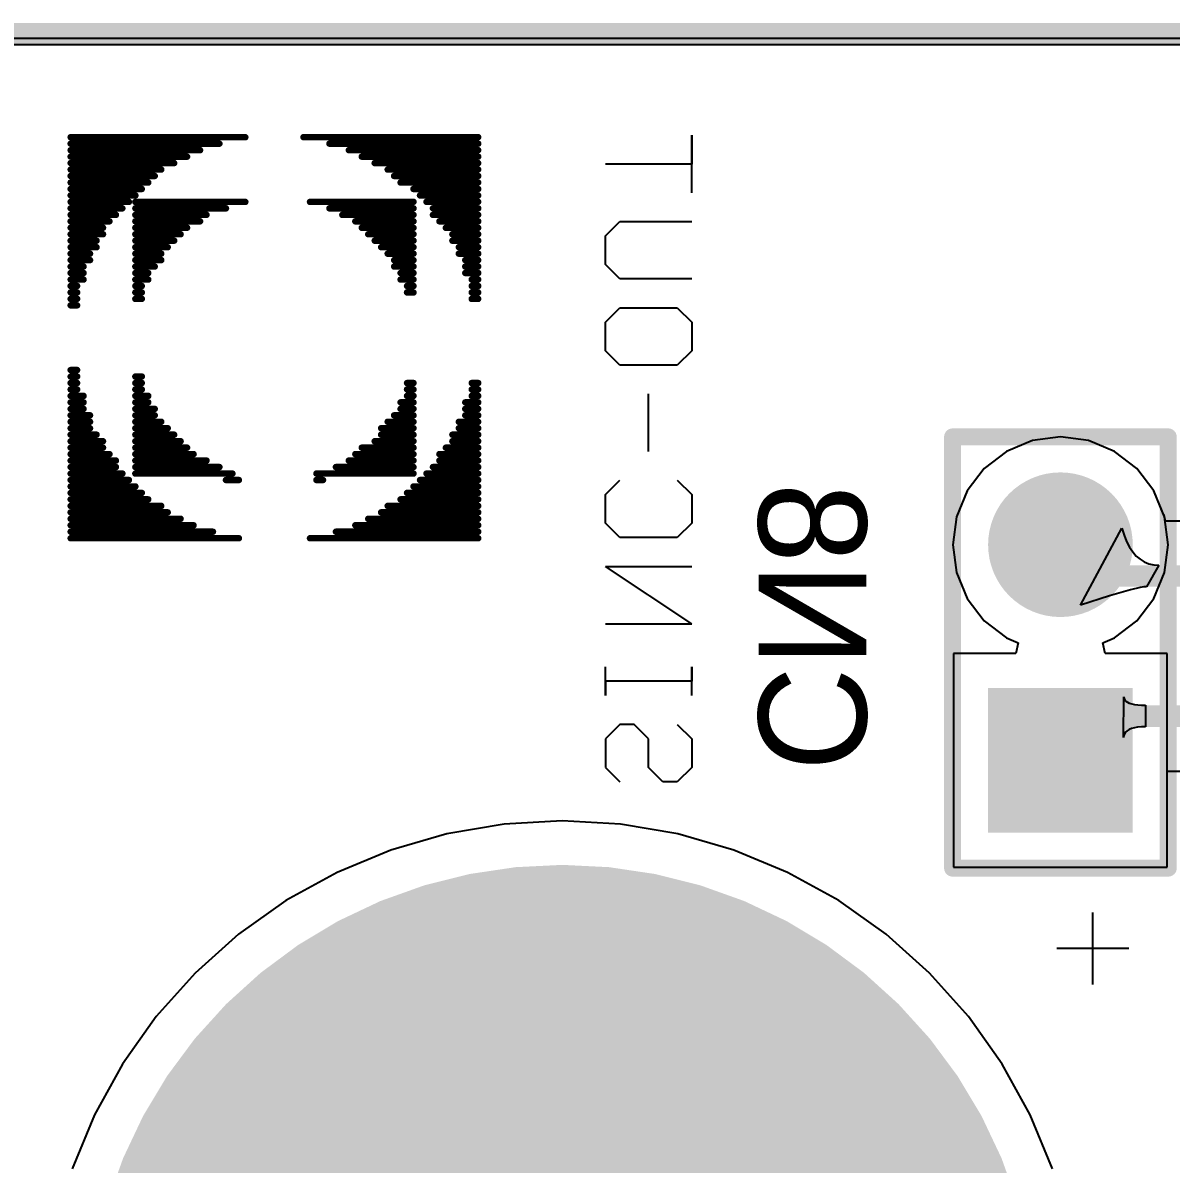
# Model space of a CAD drawing. Extents: x 8 to 204, y 9 to 177.
# Drawn here: x 143.89 to 157.41, y 44.47 to 57.91 of the extents above; entities that cross this region are included whole.
import ezdxf

# ---------------------------------------------------------------- set-up
doc = ezdxf.new("R2010")
doc.units = 0
doc.layers.get('0').update_dxf_attribs({"linetype": 'CONTINUOUS'})
for name, color, linetype in [('BOTTOMLAYER', 5, 'CONTINUOUS'), ('BOTTOMOVERLAY', 54, 'CONTINUOUS'), ('BOTTOMSOLDER', 6, 'CONTINUOUS'), ('MECHANICAL3', 76, 'CONTINUOUS'), ('MULTILAYER', 9, 'CONTINUOUS'), ('PADHOLELAYER', 156, 'CONTINUOUS'), ('TOPLAYER', 1, 'CONTINUOUS'), ('TOPSOLDER', 216, 'CONTINUOUS')]:
    doc.layers.add(name, color=color, linetype=linetype)

# ---------------------------------------------------------------- blocks, each defined once
blk = doc.blocks.new('HDR1X2_B_205')
at = {"layer": 'BOTTOMLAYER', "const_width": 0.75}
blk.add_lwpolyline([(2.165, 0, 1), (2.915, 0, 1)], format="xyb", close=True, dxfattribs=at)
at = {"layer": 'BOTTOMLAYER'}
blk.add_solid([(-0.75, -0.75), (0.75, -0.75), (-0.75, 0.75), (0.75, 0.75)], dxfattribs=at)
at = {"layer": 'BOTTOMOVERLAY', "const_width": 0.2}
for points in [[(-1.27, 1.27), (-1.27, -1.27)], [(-1.27, 1.27), (3.81, 1.27)], [(3.81, 1.27), (3.81, -1.27)], [(-1.27, -1.27), (3.81, -1.27)]]:
    blk.add_lwpolyline(points, dxfattribs=at)
at = {"layer": 'BOTTOMOVERLAY', "const_width": 0.1}
for points in [[(-1.32, 1.27, 1), (-1.22, 1.27, 1)], [(-1.32, 1.27, 1), (-1.22, 1.27, 1)], [(3.76, 1.27, 1), (3.86, 1.27, 1)], [(3.76, 1.27, 1), (3.86, 1.27, 1)], [(-1.32, -1.27, 1), (-1.22, -1.27, 1)], [(-1.32, -1.27, 1), (-1.22, -1.27, 1)], [(3.76, -1.27, 1), (3.86, -1.27, 1)], [(3.76, -1.27, 1), (3.86, -1.27, 1)]]:
    blk.add_lwpolyline(points, format="xyb", close=True, dxfattribs=at)
at = {"layer": 'BOTTOMSOLDER', "const_width": 0.852}
blk.add_lwpolyline([(2.114, 0, 1), (2.966, 0, 1)], format="xyb", close=True, dxfattribs=at)
at = {"layer": 'BOTTOMSOLDER'}
blk.add_solid([(-0.852, -0.852), (0.852, -0.852), (-0.852, 0.852), (0.852, 0.852)], dxfattribs=at)
at = {"layer": 'MULTILAYER', "const_width": 0.75}
blk.add_lwpolyline([(2.165, 0, 1), (2.915, 0, 1)], format="xyb", close=True, dxfattribs=at)
at = {"layer": 'MULTILAYER'}
blk.add_solid([(-0.75, -0.75), (0.75, -0.75), (-0.75, 0.75), (0.75, 0.75)], dxfattribs=at)
at = {"layer": 'PADHOLELAYER', "const_width": 0.45}
for points in [[(-0.225, 0, 1), (0.225, 0, 1)], [(2.315, 0, 1), (2.765, 0, 1)]]:
    blk.add_lwpolyline(points, format="xyb", close=True, dxfattribs=at)
at = {"layer": 'TOPLAYER', "const_width": 0.75}
blk.add_lwpolyline([(2.165, 0, 1), (2.915, 0, 1)], format="xyb", close=True, dxfattribs=at)
at = {"layer": 'TOPLAYER'}
blk.add_solid([(-0.75, -0.75), (0.75, -0.75), (-0.75, 0.75), (0.75, 0.75)], dxfattribs=at)
at = {"layer": 'TOPSOLDER', "const_width": 0.852}
blk.add_lwpolyline([(2.114, 0, 1), (2.966, 0, 1)], format="xyb", close=True, dxfattribs=at)
at = {"layer": 'TOPSOLDER'}
blk.add_solid([(-0.852, -0.852), (0.852, -0.852), (-0.852, 0.852), (0.852, 0.852)], dxfattribs=at)

msp = doc.modelspace()

# ---------------------------------------------------------------- linework, layer by layer
at = {"layer": 'BOTTOMLAYER'}
for p, q in [((14.605, 57.658), (190.373, 57.658)), ((156.108, 53.034), (155.78, 52.991)), ((156.437, 52.991), (156.108, 53.034)), ((155.78, 52.991), (155.474, 52.864)), ((156.743, 52.864), (156.437, 52.991)), ((155.474, 52.864), (155.211, 52.662)), ((157.006, 52.662), (156.743, 52.864)), ((155.211, 52.662), (155.01, 52.4)), ((157.207, 52.4), (157.006, 52.662)), ((155.01, 52.4), (154.883, 52.094)), ((157.323, 52.12), (157.207, 52.4)), ((154.883, 52.094), (154.84, 51.765)), ((157.328, 52.111), (157.323, 52.12)), ((157.332, 52.099), (157.328, 52.111)), ((157.334, 52.094), (157.332, 52.099)), ((157.334, 52.09), (157.334, 52.094)), ((157.347, 52.048), (157.334, 52.09)), ((156.346, 51.054), (156.833, 51.959)), ((156.833, 51.959), (156.858, 51.876)), ((157.349, 52.044), (157.347, 52.048)), ((157.793, 52.044), (157.349, 52.044)), ((156.858, 51.876), (156.888, 51.802)), ((156.888, 51.802), (156.921, 51.737)), ((154.84, 51.765), (154.883, 51.437)), ((156.921, 51.737), (156.959, 51.68)), ((156.959, 51.68), (157, 51.632)), ((157, 51.632), (157.046, 51.593)), ((157.046, 51.593), (157.095, 51.563)), ((157.095, 51.563), (157.149, 51.541)), ((157.268, 51.523), (157.121, 51.269)), ((157.149, 51.541), (157.207, 51.528)), ((157.207, 51.528), (157.268, 51.523)), ((154.883, 51.437), (155.01, 51.131)), ((157.048, 51.261), (156.934, 51.235)), ((157.09, 51.267), (157.048, 51.261)), ((157.121, 51.269), (157.09, 51.267)), ((155.01, 51.131), (155.211, 50.868)), ((156.687, 51.164), (156.346, 51.054)), ((156.934, 51.235), (156.687, 51.164)), ((155.211, 50.868), (155.474, 50.666)), ((155.474, 50.666), (155.61, 50.61)), ((155.61, 50.61), (155.584, 50.483)), ((155.584, 50.483), (154.85, 50.483)), ((154.85, 50.483), (154.85, 47.967)), ((156.852, 49.492), (156.855, 49.972)), ((156.855, 49.972), (156.858, 49.953)), ((156.858, 49.953), (156.866, 49.937)), ((156.866, 49.937), (156.878, 49.922)), ((156.878, 49.922), (156.896, 49.909)), ((156.896, 49.909), (156.919, 49.898)), ((156.919, 49.898), (156.947, 49.889)), ((156.947, 49.889), (156.98, 49.882)), ((156.98, 49.882), (157.018, 49.877)), ((157.018, 49.877), (157.061, 49.874)), ((157.061, 49.874), (157.109, 49.873)), ((157.109, 49.873), (157.109, 49.619)), ((156.855, 49.517), (156.852, 49.492)), ((156.863, 49.538), (156.855, 49.517)), ((156.876, 49.557), (156.863, 49.538)), ((156.894, 49.574), (156.876, 49.557)), ((156.917, 49.588), (156.894, 49.574)), ((156.945, 49.599), (156.917, 49.588)), ((156.979, 49.608), (156.945, 49.599)), ((157.017, 49.614), (156.979, 49.608)), ((157.061, 49.618), (157.017, 49.614)), ((157.109, 49.619), (157.061, 49.618)), ((157.366, 47.967), (157.366, 49.099)), ((157.366, 49.099), (157.793, 49.099)), ((149.556, 48.472), (148.88, 48.357)), ((150.241, 48.51), (149.556, 48.472)), ((150.926, 48.472), (150.241, 48.51)), ((151.602, 48.357), (150.926, 48.472)), ((148.88, 48.357), (148.22, 48.167)), ((152.262, 48.167), (151.602, 48.357)), ((148.22, 48.167), (147.587, 47.904)), ((152.895, 47.904), (152.262, 48.167)), ((147.587, 47.904), (146.986, 47.573)), ((153.496, 47.573), (152.895, 47.904)), ((154.85, 47.967), (157.366, 47.967)), ((146.986, 47.573), (146.427, 47.176)), ((154.055, 47.176), (153.496, 47.573)), ((146.427, 47.176), (145.915, 46.718)), ((154.567, 46.718), (154.055, 47.176)), ((145.915, 46.718), (145.458, 46.207)), ((155.024, 46.207), (154.567, 46.718)), ((145.458, 46.207), (145.061, 45.647)), ((155.421, 45.647), (155.024, 46.207)), ((145.061, 45.647), (144.729, 45.047)), ((155.753, 45.047), (155.421, 45.647)), ((144.729, 45.047), (144.467, 44.413)), ((156.015, 44.413), (155.753, 45.047))]:
    msp.add_line(p, q, dxfattribs=at)
at = {"layer": 'BOTTOMLAYER', "const_width": 0.254}
for points in [[(156.108, 51.765), (156.477, 51.396)], [(156.477, 51.396), (158.801, 51.396)], [(156.108, 49.225), (156.63, 49.746)], [(156.63, 49.746), (158.801, 49.746)]]:
    msp.add_lwpolyline(points, dxfattribs=at)
at = {"layer": 'BOTTOMLAYER'}
for points, const_width in [([(156.045, 51.765, 1), (156.172, 51.765, 1)], 0.127), ([(156.414, 51.396, 1), (156.541, 51.396, 1)], 0.127), ([(156.414, 51.396, 1), (156.541, 51.396, 1)], 0.127), ([(156.566, 49.746, 1), (156.693, 49.746, 1)], 0.127), ([(156.566, 49.746, 1), (156.693, 49.746, 1)], 0.127), ([(156.045, 49.225, 1), (156.172, 49.225, 1)], 0.127), ([(147.441, 42.393, 1), (153.041, 42.393, 1)], 5.6)]:
    msp.add_lwpolyline(points, format="xyb", close=True, dxfattribs=dict(at, const_width=const_width))
at = {"layer": 'BOTTOMOVERLAY'}
for p, q in [((151.765, 55.912), (151.765, 56.589)), ((151.765, 56.589), (151.765, 56.25)), ((151.765, 56.25), (150.749, 56.25)), ((150.749, 55.404), (150.918, 55.573)), ((150.918, 55.573), (151.765, 55.573)), ((150.749, 55.065), (150.749, 55.404)), ((150.918, 54.896), (150.749, 55.065)), ((151.765, 54.896), (150.918, 54.896)), ((150.749, 54.388), (150.918, 54.557)), ((150.918, 54.557), (151.595, 54.557)), ((151.595, 54.557), (151.765, 54.388)), ((150.749, 54.05), (150.749, 54.388)), ((151.765, 54.388), (151.765, 54.05)), ((150.918, 53.88), (150.749, 54.05)), ((151.765, 54.05), (151.595, 53.88)), ((151.595, 53.88), (150.918, 53.88)), ((151.257, 52.865), (151.257, 53.542)), ((150.749, 52.357), (150.918, 52.526)), ((151.595, 52.526), (151.765, 52.357)), ((150.749, 52.018), (150.749, 52.357)), ((151.765, 52.357), (151.765, 52.018)), ((150.918, 51.849), (150.749, 52.018)), ((151.765, 52.018), (151.595, 51.849)), ((151.595, 51.849), (150.918, 51.849)), ((151.765, 50.833), (150.749, 51.51)), ((150.749, 51.51), (151.765, 51.51)), ((150.749, 50.833), (151.765, 50.833)), ((150.749, 49.987), (150.749, 50.325)), ((151.765, 49.987), (151.765, 50.325)), ((151.765, 50.325), (151.765, 50.156)), ((151.765, 50.156), (150.749, 50.156)), ((150.749, 50.156), (150.749, 49.987)), ((150.918, 49.648), (150.749, 49.479)), ((151.088, 49.648), (150.918, 49.648)), ((151.257, 49.479), (151.088, 49.648)), ((151.595, 49.648), (151.765, 49.479)), ((150.749, 49.479), (150.749, 49.14)), ((151.257, 49.14), (151.257, 49.479)), ((151.765, 49.479), (151.765, 49.14)), ((150.749, 49.14), (150.918, 48.971)), ((151.426, 48.971), (151.257, 49.14)), ((151.765, 49.14), (151.595, 48.971)), ((151.595, 48.971), (151.426, 48.971)), ((156.489, 46.584), (156.489, 47.43)), ((156.912, 47.007), (156.066, 47.007))]:
    msp.add_line(p, q, dxfattribs=at)
at = {"layer": 'BOTTOMOVERLAY', "const_width": 0.0762}
for points in [[(144.45, 56.566), (146.507, 56.566)], [(144.45, 56.49), (146.202, 56.49)], [(147.193, 56.566), (149.25, 56.566)], [(147.498, 56.49), (149.25, 56.49)], [(144.45, 56.413), (145.974, 56.413)], [(147.726, 56.413), (149.25, 56.413)], [(144.45, 56.337), (145.821, 56.337)], [(144.45, 56.261), (145.669, 56.261)], [(147.879, 56.337), (149.25, 56.337)], [(148.031, 56.261), (149.25, 56.261)], [(144.45, 56.185), (145.517, 56.185)], [(144.45, 56.109), (145.44, 56.109)], [(148.184, 56.185), (149.25, 56.185)], [(148.26, 56.109), (149.25, 56.109)], [(144.45, 56.032), (145.364, 56.032)], [(144.45, 55.956), (145.288, 55.956)], [(148.336, 56.032), (149.25, 56.032)], [(148.488, 55.956), (149.25, 55.956)], [(144.45, 55.88), (145.212, 55.88)], [(148.565, 55.88), (149.25, 55.88)], [(144.45, 55.804), (145.136, 55.804)], [(144.45, 55.728), (145.059, 55.728)], [(145.212, 55.804), (146.507, 55.804)], [(145.212, 55.728), (146.279, 55.728)], [(147.269, 55.804), (148.488, 55.804)], [(147.498, 55.728), (148.488, 55.728)], [(148.641, 55.804), (149.25, 55.804)], [(148.717, 55.728), (149.25, 55.728)], [(144.45, 55.651), (144.983, 55.651)], [(144.45, 55.575), (144.907, 55.575)], [(145.212, 55.651), (146.05, 55.651)], [(145.212, 55.575), (145.974, 55.575)], [(147.65, 55.651), (148.488, 55.651)], [(147.803, 55.575), (148.488, 55.575)], [(148.717, 55.651), (149.25, 55.651)], [(148.793, 55.575), (149.25, 55.575)], [(144.45, 55.499), (144.831, 55.499)], [(144.45, 55.423), (144.831, 55.423)], [(145.212, 55.499), (145.821, 55.499)], [(145.212, 55.423), (145.745, 55.423)], [(147.879, 55.499), (148.488, 55.499)], [(147.955, 55.423), (148.488, 55.423)], [(148.869, 55.499), (149.25, 55.499)], [(148.946, 55.423), (149.25, 55.423)], [(144.45, 55.347), (144.755, 55.347)], [(144.45, 55.27), (144.755, 55.27)], [(145.212, 55.347), (145.669, 55.347)], [(145.212, 55.27), (145.593, 55.27)], [(148.031, 55.347), (148.488, 55.347)], [(148.107, 55.27), (148.488, 55.27)], [(148.946, 55.347), (149.25, 55.347)], [(149.022, 55.27), (149.25, 55.27)], [(144.45, 55.194), (144.678, 55.194)], [(145.212, 55.194), (145.517, 55.194)], [(148.184, 55.194), (148.488, 55.194)], [(149.022, 55.194), (149.25, 55.194)], [(144.45, 55.118), (144.678, 55.118)], [(144.45, 55.042), (144.602, 55.042)], [(145.212, 55.118), (145.517, 55.118)], [(145.212, 55.042), (145.44, 55.042)], [(148.26, 55.118), (148.488, 55.118)], [(148.26, 55.042), (148.488, 55.042)], [(149.098, 55.118), (149.25, 55.118)], [(149.098, 55.042), (149.25, 55.042)], [(144.45, 54.966), (144.602, 54.966)], [(144.45, 54.889), (144.602, 54.889)], [(145.212, 54.966), (145.364, 54.966)], [(145.212, 54.889), (145.364, 54.889)], [(148.336, 54.966), (148.488, 54.966)], [(148.336, 54.889), (148.488, 54.889)], [(149.098, 54.966), (149.25, 54.966)], [(149.174, 54.889), (149.25, 54.889)], [(144.45, 54.813), (144.526, 54.813)], [(144.45, 54.737), (144.526, 54.737)], [(145.212, 54.813), (145.288, 54.813)], [(145.212, 54.737), (145.288, 54.737)], [(148.412, 54.813), (148.488, 54.813)], [(148.412, 54.737), (148.488, 54.737)], [(149.174, 54.813), (149.25, 54.813)], [(149.174, 54.737), (149.25, 54.737)], [(144.45, 54.661), (144.526, 54.661)], [(145.212, 54.661), (145.288, 54.661)], [(149.174, 54.661), (149.25, 54.661)], [(144.45, 54.585), (144.526, 54.585)], [(144.45, 53.823), (144.526, 53.823)], [(144.45, 53.746), (144.526, 53.746)], [(144.45, 53.67), (144.526, 53.67)], [(145.212, 53.746), (145.288, 53.746)], [(145.212, 53.67), (145.288, 53.67)], [(148.412, 53.67), (148.488, 53.67)], [(149.174, 53.67), (149.25, 53.67)], [(144.45, 53.594), (144.526, 53.594)], [(144.45, 53.518), (144.602, 53.518)], [(145.212, 53.594), (145.288, 53.594)], [(145.212, 53.518), (145.364, 53.518)], [(148.412, 53.594), (148.488, 53.594)], [(148.412, 53.518), (148.488, 53.518)], [(149.174, 53.594), (149.25, 53.594)], [(149.174, 53.518), (149.25, 53.518)], [(144.45, 53.442), (144.602, 53.442)], [(145.212, 53.442), (145.364, 53.442)], [(148.336, 53.442), (148.488, 53.442)], [(149.098, 53.442), (149.25, 53.442)], [(144.45, 53.365), (144.602, 53.365)], [(144.45, 53.289), (144.678, 53.289)], [(145.212, 53.365), (145.44, 53.365)], [(145.212, 53.289), (145.44, 53.289)], [(148.26, 53.289), (148.488, 53.289)], [(148.336, 53.365), (148.488, 53.365)], [(149.098, 53.365), (149.25, 53.365)], [(149.098, 53.289), (149.25, 53.289)], [(144.45, 53.213), (144.678, 53.213)], [(144.45, 53.137), (144.678, 53.137)], [(145.212, 53.213), (145.517, 53.213)], [(145.212, 53.137), (145.593, 53.137)], [(148.107, 53.137), (148.488, 53.137)], [(148.184, 53.213), (148.488, 53.213)], [(149.022, 53.213), (149.25, 53.213)], [(149.022, 53.137), (149.25, 53.137)], [(144.45, 53.061), (144.755, 53.061)], [(144.45, 52.984), (144.831, 52.984)], [(145.212, 53.061), (145.669, 53.061)], [(145.212, 52.984), (145.745, 52.984)], [(148.031, 52.984), (148.488, 52.984)], [(148.107, 53.061), (148.488, 53.061)], [(148.946, 53.061), (149.25, 53.061)], [(148.946, 52.984), (149.25, 52.984)], [(144.45, 52.908), (144.831, 52.908)], [(145.212, 52.908), (145.821, 52.908)], [(147.879, 52.908), (148.488, 52.908)], [(148.869, 52.908), (149.25, 52.908)], [(144.45, 52.832), (144.907, 52.832)], [(144.45, 52.756), (144.983, 52.756)], [(145.212, 52.832), (145.898, 52.832)], [(145.212, 52.756), (146.05, 52.756)], [(147.726, 52.756), (148.488, 52.756)], [(147.803, 52.832), (148.488, 52.832)], [(148.793, 52.832), (149.25, 52.832)], [(148.793, 52.756), (149.25, 52.756)], [(144.45, 52.68), (144.983, 52.68)], [(144.45, 52.603), (145.059, 52.603)], [(145.212, 52.68), (146.202, 52.68)], [(145.212, 52.603), (146.355, 52.603)], [(147.345, 52.603), (148.488, 52.603)], [(147.574, 52.68), (148.488, 52.68)], [(148.641, 52.603), (149.25, 52.603)], [(148.717, 52.68), (149.25, 52.68)], [(144.45, 52.527), (145.136, 52.527)], [(144.45, 52.451), (145.212, 52.451)], [(146.279, 52.527), (146.431, 52.527)], [(147.345, 52.527), (147.422, 52.527)], [(148.488, 52.451), (149.25, 52.451)], [(148.565, 52.527), (149.25, 52.527)], [(144.45, 52.375), (145.288, 52.375)], [(144.45, 52.299), (145.364, 52.299)], [(148.336, 52.299), (149.25, 52.299)], [(148.412, 52.375), (149.25, 52.375)], [(144.45, 52.222), (145.517, 52.222)], [(148.184, 52.222), (149.25, 52.222)], [(144.45, 52.146), (145.593, 52.146)], [(144.45, 52.07), (145.745, 52.07)], [(147.955, 52.07), (149.25, 52.07)], [(148.107, 52.146), (149.25, 52.146)], [(144.45, 51.994), (145.898, 51.994)], [(144.45, 51.918), (146.126, 51.918)], [(147.574, 51.918), (149.25, 51.918)], [(147.803, 51.994), (149.25, 51.994)], [(144.45, 51.841), (146.431, 51.841)], [(147.269, 51.841), (149.25, 51.841)]]:
    msp.add_lwpolyline(points, dxfattribs=at)
at = {"layer": 'BOTTOMOVERLAY', "const_width": 0.0381}
for points in [[(144.431, 56.566, 1), (144.469, 56.566, 1)], [(144.431, 56.49, 1), (144.469, 56.49, 1)], [(146.183, 56.49, 1), (146.221, 56.49, 1)], [(146.488, 56.566, 1), (146.526, 56.566, 1)], [(147.174, 56.566, 1), (147.212, 56.566, 1)], [(147.479, 56.49, 1), (147.517, 56.49, 1)], [(149.231, 56.566, 1), (149.269, 56.566, 1)], [(149.231, 56.49, 1), (149.269, 56.49, 1)], [(144.431, 56.413, 1), (144.469, 56.413, 1)], [(145.955, 56.413, 1), (145.993, 56.413, 1)], [(147.707, 56.413, 1), (147.745, 56.413, 1)], [(149.231, 56.413, 1), (149.269, 56.413, 1)], [(144.431, 56.337, 1), (144.469, 56.337, 1)], [(144.431, 56.261, 1), (144.469, 56.261, 1)], [(145.65, 56.261, 1), (145.688, 56.261, 1)], [(145.802, 56.337, 1), (145.84, 56.337, 1)], [(147.86, 56.337, 1), (147.898, 56.337, 1)], [(148.012, 56.261, 1), (148.05, 56.261, 1)], [(149.231, 56.337, 1), (149.269, 56.337, 1)], [(149.231, 56.261, 1), (149.269, 56.261, 1)], [(144.431, 56.185, 1), (144.469, 56.185, 1)], [(144.431, 56.109, 1), (144.469, 56.109, 1)], [(145.421, 56.109, 1), (145.459, 56.109, 1)], [(145.498, 56.185, 1), (145.536, 56.185, 1)], [(148.165, 56.185, 1), (148.203, 56.185, 1)], [(148.241, 56.109, 1), (148.279, 56.109, 1)], [(149.231, 56.185, 1), (149.269, 56.185, 1)], [(149.231, 56.109, 1), (149.269, 56.109, 1)], [(144.431, 56.032, 1), (144.469, 56.032, 1)], [(144.431, 55.956, 1), (144.469, 55.956, 1)], [(145.269, 55.956, 1), (145.307, 55.956, 1)], [(145.345, 56.032, 1), (145.383, 56.032, 1)], [(148.317, 56.032, 1), (148.355, 56.032, 1)], [(148.469, 55.956, 1), (148.507, 55.956, 1)], [(149.231, 56.032, 1), (149.269, 56.032, 1)], [(149.231, 55.956, 1), (149.269, 55.956, 1)], [(144.431, 55.88, 1), (144.469, 55.88, 1)], [(145.193, 55.88, 1), (145.231, 55.88, 1)], [(148.546, 55.88, 1), (148.584, 55.88, 1)], [(149.231, 55.88, 1), (149.269, 55.88, 1)], [(144.431, 55.804, 1), (144.469, 55.804, 1)], [(144.431, 55.728, 1), (144.469, 55.728, 1)], [(145.04, 55.728, 1), (145.078, 55.728, 1)], [(145.117, 55.804, 1), (145.155, 55.804, 1)], [(145.193, 55.804, 1), (145.231, 55.804, 1)], [(145.193, 55.728, 1), (145.231, 55.728, 1)], [(146.26, 55.728, 1), (146.298, 55.728, 1)], [(146.488, 55.804, 1), (146.526, 55.804, 1)], [(147.25, 55.804, 1), (147.288, 55.804, 1)], [(147.479, 55.728, 1), (147.517, 55.728, 1)], [(148.469, 55.804, 1), (148.507, 55.804, 1)], [(148.469, 55.728, 1), (148.507, 55.728, 1)], [(148.622, 55.804, 1), (148.66, 55.804, 1)], [(148.698, 55.728, 1), (148.736, 55.728, 1)], [(149.231, 55.804, 1), (149.269, 55.804, 1)], [(149.231, 55.728, 1), (149.269, 55.728, 1)], [(144.431, 55.651, 1), (144.469, 55.651, 1)], [(144.431, 55.575, 1), (144.469, 55.575, 1)], [(144.888, 55.575, 1), (144.926, 55.575, 1)], [(144.964, 55.651, 1), (145.002, 55.651, 1)], [(145.193, 55.651, 1), (145.231, 55.651, 1)], [(145.193, 55.575, 1), (145.231, 55.575, 1)], [(145.955, 55.575, 1), (145.993, 55.575, 1)], [(146.031, 55.651, 1), (146.069, 55.651, 1)], [(147.631, 55.651, 1), (147.669, 55.651, 1)], [(147.784, 55.575, 1), (147.822, 55.575, 1)], [(148.469, 55.651, 1), (148.507, 55.651, 1)], [(148.469, 55.575, 1), (148.507, 55.575, 1)], [(148.698, 55.651, 1), (148.736, 55.651, 1)], [(148.774, 55.575, 1), (148.812, 55.575, 1)], [(149.231, 55.651, 1), (149.269, 55.651, 1)], [(149.231, 55.575, 1), (149.269, 55.575, 1)], [(144.431, 55.499, 1), (144.469, 55.499, 1)], [(144.431, 55.423, 1), (144.469, 55.423, 1)], [(144.812, 55.499, 1), (144.85, 55.499, 1)], [(144.812, 55.423, 1), (144.85, 55.423, 1)], [(145.193, 55.499, 1), (145.231, 55.499, 1)], [(145.193, 55.423, 1), (145.231, 55.423, 1)], [(145.726, 55.423, 1), (145.764, 55.423, 1)], [(145.802, 55.499, 1), (145.84, 55.499, 1)], [(147.86, 55.499, 1), (147.898, 55.499, 1)], [(147.936, 55.423, 1), (147.974, 55.423, 1)], [(148.469, 55.499, 1), (148.507, 55.499, 1)], [(148.469, 55.423, 1), (148.507, 55.423, 1)], [(148.85, 55.499, 1), (148.888, 55.499, 1)], [(148.927, 55.423, 1), (148.965, 55.423, 1)], [(149.231, 55.499, 1), (149.269, 55.499, 1)], [(149.231, 55.423, 1), (149.269, 55.423, 1)], [(144.431, 55.347, 1), (144.469, 55.347, 1)], [(144.431, 55.27, 1), (144.469, 55.27, 1)], [(144.736, 55.347, 1), (144.774, 55.347, 1)], [(144.736, 55.27, 1), (144.774, 55.27, 1)], [(145.193, 55.347, 1), (145.231, 55.347, 1)], [(145.193, 55.27, 1), (145.231, 55.27, 1)], [(145.574, 55.27, 1), (145.612, 55.27, 1)], [(145.65, 55.347, 1), (145.688, 55.347, 1)], [(148.012, 55.347, 1), (148.05, 55.347, 1)], [(148.088, 55.27, 1), (148.126, 55.27, 1)], [(148.469, 55.347, 1), (148.507, 55.347, 1)], [(148.469, 55.27, 1), (148.507, 55.27, 1)], [(148.927, 55.347, 1), (148.965, 55.347, 1)], [(149.003, 55.27, 1), (149.041, 55.27, 1)], [(149.231, 55.347, 1), (149.269, 55.347, 1)], [(149.231, 55.27, 1), (149.269, 55.27, 1)], [(144.431, 55.194, 1), (144.469, 55.194, 1)], [(144.659, 55.194, 1), (144.697, 55.194, 1)], [(145.193, 55.194, 1), (145.231, 55.194, 1)], [(145.498, 55.194, 1), (145.536, 55.194, 1)], [(148.165, 55.194, 1), (148.203, 55.194, 1)], [(148.469, 55.194, 1), (148.507, 55.194, 1)], [(149.003, 55.194, 1), (149.041, 55.194, 1)], [(149.231, 55.194, 1), (149.269, 55.194, 1)], [(144.431, 55.118, 1), (144.469, 55.118, 1)], [(144.431, 55.042, 1), (144.469, 55.042, 1)], [(144.583, 55.042, 1), (144.621, 55.042, 1)], [(144.659, 55.118, 1), (144.697, 55.118, 1)], [(145.193, 55.118, 1), (145.231, 55.118, 1)], [(145.193, 55.042, 1), (145.231, 55.042, 1)], [(145.421, 55.042, 1), (145.459, 55.042, 1)], [(145.498, 55.118, 1), (145.536, 55.118, 1)], [(148.241, 55.118, 1), (148.279, 55.118, 1)], [(148.241, 55.042, 1), (148.279, 55.042, 1)], [(148.469, 55.118, 1), (148.507, 55.118, 1)], [(148.469, 55.042, 1), (148.507, 55.042, 1)], [(149.079, 55.118, 1), (149.117, 55.118, 1)], [(149.079, 55.042, 1), (149.117, 55.042, 1)], [(149.231, 55.118, 1), (149.269, 55.118, 1)], [(149.231, 55.042, 1), (149.269, 55.042, 1)], [(144.431, 54.966, 1), (144.469, 54.966, 1)], [(144.431, 54.889, 1), (144.469, 54.889, 1)], [(144.583, 54.966, 1), (144.621, 54.966, 1)], [(144.583, 54.889, 1), (144.621, 54.889, 1)], [(145.193, 54.966, 1), (145.231, 54.966, 1)], [(145.193, 54.889, 1), (145.231, 54.889, 1)], [(145.345, 54.966, 1), (145.383, 54.966, 1)], [(145.345, 54.889, 1), (145.383, 54.889, 1)], [(148.317, 54.966, 1), (148.355, 54.966, 1)], [(148.317, 54.889, 1), (148.355, 54.889, 1)], [(148.469, 54.966, 1), (148.507, 54.966, 1)], [(148.469, 54.889, 1), (148.507, 54.889, 1)], [(149.079, 54.966, 1), (149.117, 54.966, 1)], [(149.155, 54.889, 1), (149.193, 54.889, 1)], [(149.231, 54.966, 1), (149.269, 54.966, 1)], [(149.231, 54.889, 1), (149.269, 54.889, 1)], [(144.431, 54.813, 1), (144.469, 54.813, 1)], [(144.431, 54.737, 1), (144.469, 54.737, 1)], [(144.507, 54.813, 1), (144.545, 54.813, 1)], [(144.507, 54.737, 1), (144.545, 54.737, 1)], [(145.193, 54.813, 1), (145.231, 54.813, 1)], [(145.193, 54.737, 1), (145.231, 54.737, 1)], [(145.269, 54.813, 1), (145.307, 54.813, 1)], [(145.269, 54.737, 1), (145.307, 54.737, 1)], [(148.393, 54.813, 1), (148.431, 54.813, 1)], [(148.393, 54.737, 1), (148.431, 54.737, 1)], [(148.469, 54.813, 1), (148.507, 54.813, 1)], [(148.469, 54.737, 1), (148.507, 54.737, 1)], [(149.155, 54.813, 1), (149.193, 54.813, 1)], [(149.155, 54.737, 1), (149.193, 54.737, 1)], [(149.231, 54.813, 1), (149.269, 54.813, 1)], [(149.231, 54.737, 1), (149.269, 54.737, 1)], [(144.431, 54.661, 1), (144.469, 54.661, 1)], [(144.507, 54.661, 1), (144.545, 54.661, 1)], [(145.193, 54.661, 1), (145.231, 54.661, 1)], [(145.269, 54.661, 1), (145.307, 54.661, 1)], [(149.155, 54.661, 1), (149.193, 54.661, 1)], [(149.231, 54.661, 1), (149.269, 54.661, 1)], [(144.431, 54.585, 1), (144.469, 54.585, 1)], [(144.507, 54.585, 1), (144.545, 54.585, 1)], [(144.431, 53.823, 1), (144.469, 53.823, 1)], [(144.507, 53.823, 1), (144.545, 53.823, 1)], [(144.431, 53.746, 1), (144.469, 53.746, 1)], [(144.431, 53.67, 1), (144.469, 53.67, 1)], [(144.507, 53.746, 1), (144.545, 53.746, 1)], [(144.507, 53.67, 1), (144.545, 53.67, 1)], [(145.193, 53.746, 1), (145.231, 53.746, 1)], [(145.193, 53.67, 1), (145.231, 53.67, 1)], [(145.269, 53.746, 1), (145.307, 53.746, 1)], [(145.269, 53.67, 1), (145.307, 53.67, 1)], [(148.393, 53.67, 1), (148.431, 53.67, 1)], [(148.469, 53.67, 1), (148.507, 53.67, 1)], [(149.155, 53.67, 1), (149.193, 53.67, 1)], [(149.231, 53.67, 1), (149.269, 53.67, 1)], [(144.431, 53.594, 1), (144.469, 53.594, 1)], [(144.431, 53.518, 1), (144.469, 53.518, 1)], [(144.507, 53.594, 1), (144.545, 53.594, 1)], [(144.583, 53.518, 1), (144.621, 53.518, 1)], [(145.193, 53.594, 1), (145.231, 53.594, 1)], [(145.193, 53.518, 1), (145.231, 53.518, 1)], [(145.269, 53.594, 1), (145.307, 53.594, 1)], [(145.345, 53.518, 1), (145.383, 53.518, 1)], [(148.393, 53.594, 1), (148.431, 53.594, 1)], [(148.393, 53.518, 1), (148.431, 53.518, 1)], [(148.469, 53.594, 1), (148.507, 53.594, 1)], [(148.469, 53.518, 1), (148.507, 53.518, 1)], [(149.155, 53.594, 1), (149.193, 53.594, 1)], [(149.155, 53.518, 1), (149.193, 53.518, 1)], [(149.231, 53.594, 1), (149.269, 53.594, 1)], [(149.231, 53.518, 1), (149.269, 53.518, 1)], [(144.431, 53.442, 1), (144.469, 53.442, 1)], [(144.583, 53.442, 1), (144.621, 53.442, 1)], [(145.193, 53.442, 1), (145.231, 53.442, 1)], [(145.345, 53.442, 1), (145.383, 53.442, 1)], [(148.317, 53.442, 1), (148.355, 53.442, 1)], [(148.469, 53.442, 1), (148.507, 53.442, 1)], [(149.079, 53.442, 1), (149.117, 53.442, 1)], [(149.231, 53.442, 1), (149.269, 53.442, 1)], [(144.431, 53.365, 1), (144.469, 53.365, 1)], [(144.431, 53.289, 1), (144.469, 53.289, 1)], [(144.583, 53.365, 1), (144.621, 53.365, 1)], [(144.659, 53.289, 1), (144.697, 53.289, 1)], [(145.193, 53.365, 1), (145.231, 53.365, 1)], [(145.193, 53.289, 1), (145.231, 53.289, 1)], [(145.421, 53.365, 1), (145.459, 53.365, 1)], [(145.421, 53.289, 1), (145.459, 53.289, 1)], [(148.241, 53.289, 1), (148.279, 53.289, 1)], [(148.317, 53.365, 1), (148.355, 53.365, 1)], [(148.469, 53.365, 1), (148.507, 53.365, 1)], [(148.469, 53.289, 1), (148.507, 53.289, 1)], [(149.079, 53.365, 1), (149.117, 53.365, 1)], [(149.079, 53.289, 1), (149.117, 53.289, 1)], [(149.231, 53.365, 1), (149.269, 53.365, 1)], [(149.231, 53.289, 1), (149.269, 53.289, 1)], [(144.431, 53.213, 1), (144.469, 53.213, 1)], [(144.431, 53.137, 1), (144.469, 53.137, 1)], [(144.659, 53.213, 1), (144.697, 53.213, 1)], [(144.659, 53.137, 1), (144.697, 53.137, 1)], [(145.193, 53.213, 1), (145.231, 53.213, 1)], [(145.193, 53.137, 1), (145.231, 53.137, 1)], [(145.498, 53.213, 1), (145.536, 53.213, 1)], [(145.574, 53.137, 1), (145.612, 53.137, 1)], [(148.088, 53.137, 1), (148.126, 53.137, 1)], [(148.165, 53.213, 1), (148.203, 53.213, 1)], [(148.469, 53.213, 1), (148.507, 53.213, 1)], [(148.469, 53.137, 1), (148.507, 53.137, 1)], [(149.003, 53.213, 1), (149.041, 53.213, 1)], [(149.003, 53.137, 1), (149.041, 53.137, 1)], [(149.231, 53.213, 1), (149.269, 53.213, 1)], [(149.231, 53.137, 1), (149.269, 53.137, 1)], [(144.431, 53.061, 1), (144.469, 53.061, 1)], [(144.431, 52.984, 1), (144.469, 52.984, 1)], [(144.736, 53.061, 1), (144.774, 53.061, 1)], [(144.812, 52.984, 1), (144.85, 52.984, 1)], [(145.193, 53.061, 1), (145.231, 53.061, 1)], [(145.193, 52.984, 1), (145.231, 52.984, 1)], [(145.65, 53.061, 1), (145.688, 53.061, 1)], [(145.726, 52.984, 1), (145.764, 52.984, 1)], [(148.012, 52.984, 1), (148.05, 52.984, 1)], [(148.088, 53.061, 1), (148.126, 53.061, 1)], [(148.469, 53.061, 1), (148.507, 53.061, 1)], [(148.469, 52.984, 1), (148.507, 52.984, 1)], [(148.927, 53.061, 1), (148.965, 53.061, 1)], [(148.927, 52.984, 1), (148.965, 52.984, 1)], [(149.231, 53.061, 1), (149.269, 53.061, 1)], [(149.231, 52.984, 1), (149.269, 52.984, 1)], [(144.431, 52.908, 1), (144.469, 52.908, 1)], [(144.812, 52.908, 1), (144.85, 52.908, 1)], [(145.193, 52.908, 1), (145.231, 52.908, 1)], [(145.802, 52.908, 1), (145.84, 52.908, 1)], [(147.86, 52.908, 1), (147.898, 52.908, 1)], [(148.469, 52.908, 1), (148.507, 52.908, 1)], [(148.85, 52.908, 1), (148.888, 52.908, 1)], [(149.231, 52.908, 1), (149.269, 52.908, 1)], [(144.431, 52.832, 1), (144.469, 52.832, 1)], [(144.431, 52.756, 1), (144.469, 52.756, 1)], [(144.888, 52.832, 1), (144.926, 52.832, 1)], [(144.964, 52.756, 1), (145.002, 52.756, 1)], [(145.193, 52.832, 1), (145.231, 52.832, 1)], [(145.193, 52.756, 1), (145.231, 52.756, 1)], [(145.879, 52.832, 1), (145.917, 52.832, 1)], [(146.031, 52.756, 1), (146.069, 52.756, 1)], [(147.707, 52.756, 1), (147.745, 52.756, 1)], [(147.784, 52.832, 1), (147.822, 52.832, 1)], [(148.469, 52.832, 1), (148.507, 52.832, 1)], [(148.469, 52.756, 1), (148.507, 52.756, 1)], [(148.774, 52.832, 1), (148.812, 52.832, 1)], [(148.774, 52.756, 1), (148.812, 52.756, 1)], [(149.231, 52.832, 1), (149.269, 52.832, 1)], [(149.231, 52.756, 1), (149.269, 52.756, 1)], [(144.431, 52.68, 1), (144.469, 52.68, 1)], [(144.431, 52.603, 1), (144.469, 52.603, 1)], [(144.964, 52.68, 1), (145.002, 52.68, 1)], [(145.04, 52.603, 1), (145.078, 52.603, 1)], [(145.193, 52.68, 1), (145.231, 52.68, 1)], [(145.193, 52.603, 1), (145.231, 52.603, 1)], [(146.183, 52.68, 1), (146.221, 52.68, 1)], [(146.336, 52.603, 1), (146.374, 52.603, 1)], [(147.326, 52.603, 1), (147.364, 52.603, 1)], [(147.555, 52.68, 1), (147.593, 52.68, 1)], [(148.469, 52.68, 1), (148.507, 52.68, 1)], [(148.469, 52.603, 1), (148.507, 52.603, 1)], [(148.622, 52.603, 1), (148.66, 52.603, 1)], [(148.698, 52.68, 1), (148.736, 52.68, 1)], [(149.231, 52.68, 1), (149.269, 52.68, 1)], [(149.231, 52.603, 1), (149.269, 52.603, 1)], [(144.431, 52.527, 1), (144.469, 52.527, 1)], [(144.431, 52.451, 1), (144.469, 52.451, 1)], [(145.117, 52.527, 1), (145.155, 52.527, 1)], [(145.193, 52.451, 1), (145.231, 52.451, 1)], [(146.26, 52.527, 1), (146.298, 52.527, 1)], [(146.412, 52.527, 1), (146.45, 52.527, 1)], [(147.326, 52.527, 1), (147.364, 52.527, 1)], [(147.403, 52.527, 1), (147.441, 52.527, 1)], [(148.469, 52.451, 1), (148.507, 52.451, 1)], [(148.546, 52.527, 1), (148.584, 52.527, 1)], [(149.231, 52.527, 1), (149.269, 52.527, 1)], [(149.231, 52.451, 1), (149.269, 52.451, 1)], [(144.431, 52.375, 1), (144.469, 52.375, 1)], [(144.431, 52.299, 1), (144.469, 52.299, 1)], [(145.269, 52.375, 1), (145.307, 52.375, 1)], [(145.345, 52.299, 1), (145.383, 52.299, 1)], [(148.317, 52.299, 1), (148.355, 52.299, 1)], [(148.393, 52.375, 1), (148.431, 52.375, 1)], [(149.231, 52.375, 1), (149.269, 52.375, 1)], [(149.231, 52.299, 1), (149.269, 52.299, 1)], [(144.431, 52.222, 1), (144.469, 52.222, 1)], [(145.498, 52.222, 1), (145.536, 52.222, 1)], [(148.165, 52.222, 1), (148.203, 52.222, 1)], [(149.231, 52.222, 1), (149.269, 52.222, 1)], [(144.431, 52.146, 1), (144.469, 52.146, 1)], [(144.431, 52.07, 1), (144.469, 52.07, 1)], [(145.574, 52.146, 1), (145.612, 52.146, 1)], [(145.726, 52.07, 1), (145.764, 52.07, 1)], [(147.936, 52.07, 1), (147.974, 52.07, 1)], [(148.088, 52.146, 1), (148.126, 52.146, 1)], [(149.231, 52.146, 1), (149.269, 52.146, 1)], [(149.231, 52.07, 1), (149.269, 52.07, 1)], [(144.431, 51.994, 1), (144.469, 51.994, 1)], [(144.431, 51.918, 1), (144.469, 51.918, 1)], [(145.879, 51.994, 1), (145.917, 51.994, 1)], [(146.107, 51.918, 1), (146.145, 51.918, 1)], [(147.555, 51.918, 1), (147.593, 51.918, 1)], [(147.784, 51.994, 1), (147.822, 51.994, 1)], [(149.231, 51.994, 1), (149.269, 51.994, 1)], [(149.231, 51.918, 1), (149.269, 51.918, 1)], [(144.431, 51.841, 1), (144.469, 51.841, 1)], [(146.412, 51.841, 1), (146.45, 51.841, 1)], [(147.25, 51.841, 1), (147.288, 51.841, 1)], [(149.231, 51.841, 1), (149.269, 51.841, 1)]]:
    msp.add_lwpolyline(points, format="xyb", close=True, dxfattribs=at)
at = {"layer": 'BOTTOMSOLDER', "const_width": 5.6}
msp.add_lwpolyline([(147.441, 42.393, 1), (153.041, 42.393, 1)], format="xyb", close=True, dxfattribs=at)
at = {"layer": 'MECHANICAL3', "const_width": 0.254}
msp.add_lwpolyline([(14.605, 57.785), (190.5, 57.785)], dxfattribs=at)
at = {"layer": 'MULTILAYER', "const_width": 5.6}
msp.add_lwpolyline([(147.441, 42.393, 1), (153.041, 42.393, 1)], format="xyb", close=True, dxfattribs=at)
at = {"layer": 'PADHOLELAYER', "const_width": 5.6}
msp.add_lwpolyline([(147.441, 42.393, 1), (153.041, 42.393, 1)], format="xyb", close=True, dxfattribs=at)
at = {"layer": 'TOPLAYER'}
for p, q in [((14.681, 57.734), (190.373, 57.734)), ((156.108, 53.034), (155.78, 52.991)), ((156.437, 52.991), (156.108, 53.034)), ((155.78, 52.991), (155.474, 52.864)), ((156.743, 52.864), (156.437, 52.991)), ((155.474, 52.864), (155.211, 52.662)), ((157.006, 52.662), (156.743, 52.864)), ((155.211, 52.662), (155.01, 52.4)), ((157.207, 52.4), (157.006, 52.662)), ((155.01, 52.4), (154.883, 52.094)), ((157.334, 52.094), (157.207, 52.4)), ((154.883, 52.094), (154.84, 51.765)), ((157.377, 51.765), (157.334, 52.094)), ((154.84, 51.765), (154.883, 51.437)), ((157.334, 51.437), (157.377, 51.765)), ((154.883, 51.437), (155.01, 51.131)), ((157.207, 51.131), (157.334, 51.437)), ((155.01, 51.131), (155.211, 50.868)), ((157.006, 50.868), (157.207, 51.131)), ((155.211, 50.868), (155.474, 50.666)), ((156.743, 50.666), (157.006, 50.868)), ((155.474, 50.666), (155.61, 50.61)), ((155.61, 50.61), (155.584, 50.483)), ((156.607, 50.61), (156.743, 50.666)), ((156.633, 50.483), (156.607, 50.61)), ((155.584, 50.483), (154.85, 50.483)), ((154.85, 50.483), (154.85, 47.967)), ((157.366, 50.483), (156.633, 50.483)), ((157.366, 47.967), (157.366, 50.483)), ((149.556, 48.472), (148.88, 48.357)), ((150.241, 48.51), (149.556, 48.472)), ((150.926, 48.472), (150.241, 48.51)), ((151.602, 48.357), (150.926, 48.472)), ((148.88, 48.357), (148.22, 48.167)), ((152.262, 48.167), (151.602, 48.357)), ((148.22, 48.167), (147.587, 47.904)), ((152.895, 47.904), (152.262, 48.167)), ((147.587, 47.904), (146.986, 47.573)), ((153.496, 47.573), (152.895, 47.904)), ((154.85, 47.967), (157.366, 47.967)), ((146.986, 47.573), (146.427, 47.176)), ((154.055, 47.176), (153.496, 47.573)), ((146.427, 47.176), (145.915, 46.718)), ((154.567, 46.718), (154.055, 47.176)), ((145.915, 46.718), (145.458, 46.207)), ((155.024, 46.207), (154.567, 46.718)), ((145.458, 46.207), (145.061, 45.647)), ((155.421, 45.647), (155.024, 46.207)), ((145.061, 45.647), (144.729, 45.047)), ((155.753, 45.047), (155.421, 45.647)), ((144.729, 45.047), (144.467, 44.413)), ((156.015, 44.413), (155.753, 45.047))]:
    msp.add_line(p, q, dxfattribs=at)
at = {"layer": 'TOPLAYER', "const_width": 5.6}
msp.add_lwpolyline([(147.441, 42.393, 1), (153.041, 42.393, 1)], format="xyb", close=True, dxfattribs=at)
at = {"layer": 'TOPSOLDER', "const_width": 5.6}
msp.add_lwpolyline([(147.441, 42.393, 1), (153.041, 42.393, 1)], format="xyb", close=True, dxfattribs=at)

# ---------------------------------------------------------------- block references
at = {"rotation": 90}
msp.add_blockref('HDR1X2_B_205', (156.108, 49.225), dxfattribs=at)

# ---------------------------------------------------------------- texts
at = {"layer": 'BOTTOMOVERLAY', "text_generation_flag": 2}
msp.add_text('CN8', height=1.27, rotation=270, dxfattribs=at).set_placement((152.552, 49.098))

doc.saveas('drawing.dxf')
